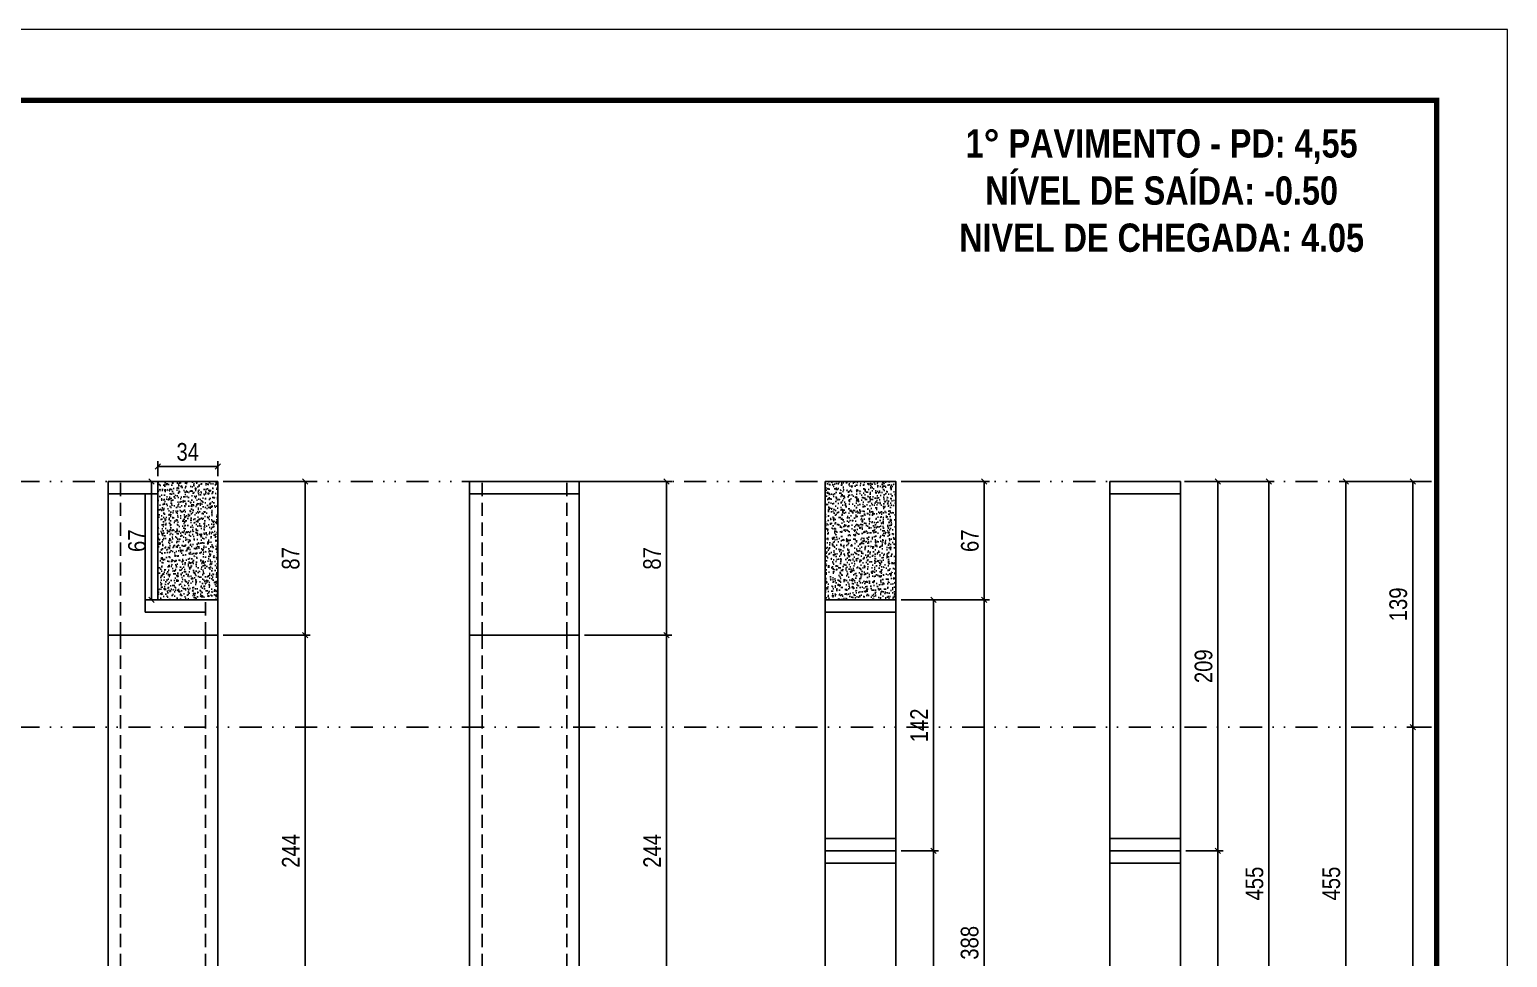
# Model space of a CAD drawing. Extents: x 14400 to 24104, y -21631 to 6985.
# Drawn here: x 15062 to 15898, y -6175 to -5650 of the extents above; entities that cross this region are included whole.
import ezdxf

# ---------------------------------------------------------------- set-up
doc = ezdxf.new("R2010")
doc.units = 0
for name, pattern in [('DASHED', [0.75, 0.5, -0.25]), ('DIVIDE2', [0.625, 0.25, -0.125, 0, -0.125, 0, -0.125]), ('HIDDEN', [0.375, 0.25, -0.125])]:
    doc.linetypes.add(name, pattern=pattern)
for name, color, linetype in [('COTA', 241, 'Continuous'), ('NOMENCLATURA', 7, 'Continuous'), ('Nível', 160, 'Continuous'), ('Painéis', 200, 'Continuous'), ('SARR_2.2x7', 40, 'Continuous')]:
    doc.layers.add(name, color=color, linetype=linetype)
doc.layers.add('Folhas', color=255, linetype='Continuous', lineweight=9)
doc.layers.add('SARRAFO DE PRESSAO', color=251, linetype='DASHED', lineweight=9)
doc.styles.add('COTA TECNICA', font='techl___.ttf', dxfattribs={"height": 10})
doc.styles.add('COTA TECNICA-50', font='techl___.ttf', dxfattribs={"height": 10})
doc.styles.add('ROMANC', font='techb___.ttf', dxfattribs={"height": 2.5})
doc.dimstyles.new('COTA PAINEL-50', dxfattribs={"dimtxt": 10, "dimasz": 3, "dimexe": 3, "dimexo": 3, "dimgap": 3, "dimtad": 1, "dimdec": 1, "dimzin": 12, "dimdsep": 46, "dimtxsty": 'COTA TECNICA-50', "dimblk1": 'OBLIQUE', "dimblk2": 'OBLIQUE', "dimsah": 1, "dimcen": 0.9, "dimclrd": 4, "dimclre": 4, "dimclrt": 240, "dimadec": 1, "dimazin": 3, "dimtfac": 1, "dimtdec": 1, "dimtmove": 0, "dimatfit": 3, "dimfxl": 1, "dimtolj": 1, "dimtzin": 12, "dimarcsym": 0})
doc.dimstyles.new('PAINEL', dxfattribs={"dimtxt": 10, "dimasz": 3, "dimexe": 3, "dimexo": 3, "dimgap": 3, "dimtad": 1, "dimdec": 1, "dimzin": 12, "dimdsep": 46, "dimtxsty": 'COTA TECNICA', "dimblk1": 'OBLIQUE', "dimblk2": 'OBLIQUE', "dimsah": 1, "dimcen": 0.9, "dimclrd": 4, "dimclre": 4, "dimclrt": 240, "dimadec": 1, "dimazin": 3, "dimtfac": 1, "dimtdec": 1, "dimtmove": 0, "dimatfit": 3, "dimfxl": 1, "dimtolj": 1, "dimtzin": 12, "dimarcsym": 0})

# ---------------------------------------------------------------- blocks, each defined once
blk = doc.blocks.new('9999999999')
at = {"layer": 'Folhas'}
blk.add_lwpolyline([(98138.98, 34190.21), (99623.98, 34190.21), (99623.98, 35240.21), (98138.98, 35240.21)], close=True, dxfattribs=at)
at = {"layer": 'Folhas', "color": 30, "const_width": 3}
blk.add_lwpolyline([(98213.98, 34230.21), (99583.98, 34230.21), (99583.98, 35200.21), (98213.98, 35200.21)], close=True, dxfattribs=at)
blk = doc.blocks.new('_Oblique')
at = {"color": 0, "linetype": 'ByBlock', "lineweight": -2}
blk.add_line((-0.5, -0.5), (0.5, 0.5), dxfattribs=at)
blk = doc.blocks.new('*D2190')
at = {"layer": 'COTA', "color": 4, "lineweight": -2, "transparency": 16777216}
for p, q in [((15855.47, -5905.32), (15803.95, -5905.32)), ((15806.95, -6360.32), (15806.95, -5905.32)), ((15855.47, -6360.32), (15803.95, -6360.32))]:
    blk.add_line(p, q, dxfattribs=at)
at = {"layer": 'Defpoints', "color": 0, "transparency": 16777216}
for p in [(15806.95, -5905.32), (15858.47, -5905.32), (15858.47, -6360.32)]:
    blk.add_point(p, dxfattribs=at)
at = {"layer": 'COTA', "color": 4, "lineweight": -2, "transparency": 16777216, "xscale": 3, "yscale": 3, "zscale": 3}
for p, rotation in [((15806.95, -5905.32), 90), ((15806.95, -6360.32), 270)]:
    blk.add_blockref('_Oblique', p, dxfattribs=dict(at, rotation=rotation))
at = {"layer": 'COTA', "color": 240, "transparency": 16777216, "insert": (15798.84, -6132.82), "char_height": 10, "attachment_point": 5, "rotation": 90, "style": 'COTA TECNICA'}
blk.add_mtext('\\A1;455', dxfattribs=at)
blk = doc.blocks.new('*D2191')
at = {"layer": 'COTA', "color": 4, "lineweight": -2, "transparency": 16777216}
for p, q in [((15855.47, -6044.32), (15841.97, -6044.32)), ((15844.97, -6360.32), (15844.97, -6044.32)), ((15855.47, -6360.32), (15841.97, -6360.32))]:
    blk.add_line(p, q, dxfattribs=at)
at = {"layer": 'Defpoints', "color": 0, "transparency": 16777216}
for p in [(15844.97, -6044.32), (15858.47, -6044.32), (15858.47, -6360.32)]:
    blk.add_point(p, dxfattribs=at)
at = {"layer": 'COTA', "color": 4, "lineweight": -2, "transparency": 16777216, "xscale": 3, "yscale": 3, "zscale": 3}
for p, rotation in [((15844.97, -6044.32), 90), ((15844.97, -6360.32), 270)]:
    blk.add_blockref('_Oblique', p, dxfattribs=dict(at, rotation=rotation))
at = {"layer": 'COTA', "color": 240, "transparency": 16777216, "insert": (15836.75, -6202.32), "char_height": 10, "attachment_point": 5, "rotation": 90, "style": 'COTA TECNICA'}
blk.add_mtext('\\A1;316', dxfattribs=at)
blk = doc.blocks.new('*D2192')
at = {"layer": 'COTA', "color": 4, "lineweight": -2, "transparency": 16777216}
for p, q in [((15855.47, -5905.32), (15841.97, -5905.32)), ((15844.97, -6044.32), (15844.97, -5905.32)), ((15855.47, -6044.32), (15841.97, -6044.32))]:
    blk.add_line(p, q, dxfattribs=at)
at = {"layer": 'Defpoints', "color": 0, "transparency": 16777216}
for p in [(15844.97, -5905.32), (15858.47, -5905.32), (15858.47, -6044.32)]:
    blk.add_point(p, dxfattribs=at)
at = {"layer": 'COTA', "color": 4, "lineweight": -2, "transparency": 16777216, "xscale": 3, "yscale": 3, "zscale": 3}
for p, rotation in [((15844.97, -5905.32), 90), ((15844.97, -6044.32), 270)]:
    blk.add_blockref('_Oblique', p, dxfattribs=dict(at, rotation=rotation))
at = {"layer": 'COTA', "color": 240, "transparency": 16777216, "insert": (15836.72, -5974.82), "char_height": 10, "attachment_point": 5, "rotation": 90, "style": 'COTA TECNICA'}
blk.add_mtext('\\A1;139', dxfattribs=at)
blk = doc.blocks.new('*D2215')
at = {"layer": 'COTA', "color": 4, "lineweight": -2, "transparency": 16777216}
for p, q in [((15376.2, -5992.32), (15425.56, -5992.32)), ((15422.56, -6236.32), (15422.56, -5992.32)), ((15376.2, -6236.32), (15425.56, -6236.32))]:
    blk.add_line(p, q, dxfattribs=at)
at = {"layer": 'Defpoints', "color": 0, "transparency": 16777216}
for p in [(15373.2, -5992.32), (15422.56, -5992.32), (15373.2, -6236.32)]:
    blk.add_point(p, dxfattribs=at)
at = {"layer": 'COTA', "color": 4, "lineweight": -2, "transparency": 16777216, "xscale": 3, "yscale": 3, "zscale": 3}
for p, rotation in [((15422.56, -5992.32), 90), ((15422.56, -6236.32), 270)]:
    blk.add_blockref('_Oblique', p, dxfattribs=dict(at, rotation=rotation))
at = {"layer": 'COTA', "color": 240, "transparency": 16777216, "insert": (15414.49, -6114.32), "char_height": 10, "attachment_point": 5, "rotation": 90, "style": 'COTA TECNICA-50'}
blk.add_mtext('\\A1;244', dxfattribs=at)
blk = doc.blocks.new('*D2217')
at = {"layer": 'COTA', "color": 4, "lineweight": -2, "transparency": 16777216}
for p, q in [((15376.2, -5905.32), (15425.56, -5905.32)), ((15422.56, -5992.32), (15422.56, -5905.32)), ((15376.2, -5992.32), (15425.56, -5992.32))]:
    blk.add_line(p, q, dxfattribs=at)
at = {"layer": 'Defpoints', "color": 0, "transparency": 16777216}
for p in [(15373.2, -5905.32), (15422.56, -5905.32), (15373.2, -5992.32)]:
    blk.add_point(p, dxfattribs=at)
at = {"layer": 'COTA', "color": 4, "lineweight": -2, "transparency": 16777216, "xscale": 3, "yscale": 3, "zscale": 3}
for p, rotation in [((15422.56, -5905.32), 90), ((15422.56, -5992.32), 270)]:
    blk.add_blockref('_Oblique', p, dxfattribs=dict(at, rotation=rotation))
at = {"layer": 'COTA', "color": 240, "transparency": 16777216, "insert": (15414.47, -5948.82), "char_height": 10, "attachment_point": 5, "rotation": 90, "style": 'COTA TECNICA'}
blk.add_mtext('\\A1;87', dxfattribs=at)
blk = doc.blocks.new('*D2220')
at = {"layer": 'COTA', "color": 4, "lineweight": -2, "transparency": 16777216}
for p, q in [((15555.41, -5972.32), (15605.4, -5972.32)), ((15602.4, -6360.32), (15602.4, -5972.32)), ((15555.41, -6360.32), (15605.4, -6360.32))]:
    blk.add_line(p, q, dxfattribs=at)
at = {"layer": 'Defpoints', "color": 0, "transparency": 16777216}
for p in [(15552.41, -5972.32), (15602.4, -5972.32), (15552.41, -6360.32)]:
    blk.add_point(p, dxfattribs=at)
at = {"layer": 'COTA', "color": 4, "lineweight": -2, "transparency": 16777216, "xscale": 3, "yscale": 3, "zscale": 3}
for p, rotation in [((15602.4, -5972.32), 90), ((15602.4, -6360.32), 270)]:
    blk.add_blockref('_Oblique', p, dxfattribs=dict(at, rotation=rotation))
at = {"layer": 'COTA', "color": 240, "transparency": 16777216, "insert": (15594.16, -6166.32), "char_height": 10, "attachment_point": 5, "rotation": 90, "style": 'COTA TECNICA-50'}
blk.add_mtext('\\A1;388', dxfattribs=at)
blk = doc.blocks.new('*D2221')
at = {"layer": 'COTA', "color": 4, "lineweight": -2, "transparency": 16777216}
for p, q in [((15555.41, -5905.32), (15605.4, -5905.32)), ((15602.4, -5972.32), (15602.4, -5905.32)), ((15555.41, -5972.32), (15605.4, -5972.32))]:
    blk.add_line(p, q, dxfattribs=at)
at = {"layer": 'Defpoints', "color": 0, "transparency": 16777216}
for p in [(15552.41, -5905.32), (15602.4, -5905.32), (15552.41, -5972.32)]:
    blk.add_point(p, dxfattribs=at)
at = {"layer": 'COTA', "color": 4, "lineweight": -2, "transparency": 16777216, "xscale": 3, "yscale": 3, "zscale": 3}
for p, rotation in [((15602.4, -5905.32), 90), ((15602.4, -5972.32), 270)]:
    blk.add_blockref('_Oblique', p, dxfattribs=dict(at, rotation=rotation))
at = {"layer": 'COTA', "color": 240, "transparency": 16777216, "insert": (15594.3, -5938.82), "char_height": 10, "attachment_point": 5, "rotation": 90, "style": 'COTA TECNICA'}
blk.add_mtext('\\A1;67', dxfattribs=at)
blk = doc.blocks.new('*D2222')
at = {"layer": 'COTA', "color": 4, "lineweight": -2, "transparency": 16777216}
for p, q in [((15555.41, -6114.32), (15576.6, -6114.32)), ((15573.6, -6358.32), (15573.6, -6114.32)), ((15555.41, -6358.32), (15576.6, -6358.32))]:
    blk.add_line(p, q, dxfattribs=at)
at = {"layer": 'Defpoints', "color": 0, "transparency": 16777216}
for p in [(15552.41, -6114.32), (15573.6, -6114.32), (15552.41, -6358.32)]:
    blk.add_point(p, dxfattribs=at)
at = {"layer": 'COTA', "color": 4, "lineweight": -2, "transparency": 16777216, "xscale": 3, "yscale": 3, "zscale": 3}
for p, rotation in [((15573.6, -6114.32), 90), ((15573.6, -6358.32), 270)]:
    blk.add_blockref('_Oblique', p, dxfattribs=dict(at, rotation=rotation))
at = {"layer": 'COTA', "color": 240, "transparency": 16777216, "insert": (15565.53, -6236.32), "char_height": 10, "attachment_point": 5, "rotation": 90, "style": 'COTA TECNICA'}
blk.add_mtext('\\A1;244', dxfattribs=at)
blk = doc.blocks.new('*D2223')
at = {"layer": 'COTA', "color": 4, "lineweight": -2, "transparency": 16777216}
for p, q in [((15555.41, -5972.32), (15576.6, -5972.32)), ((15573.6, -6114.32), (15573.6, -5972.32)), ((15555.41, -6114.32), (15576.6, -6114.32))]:
    blk.add_line(p, q, dxfattribs=at)
at = {"layer": 'Defpoints', "color": 0, "transparency": 16777216}
for p in [(15552.41, -5972.32), (15573.6, -5972.32), (15552.41, -6114.32)]:
    blk.add_point(p, dxfattribs=at)
at = {"layer": 'COTA', "color": 4, "lineweight": -2, "transparency": 16777216, "xscale": 3, "yscale": 3, "zscale": 3}
for p, rotation in [((15573.6, -5972.32), 90), ((15573.6, -6114.32), 270)]:
    blk.add_blockref('_Oblique', p, dxfattribs=dict(at, rotation=rotation))
at = {"layer": 'COTA', "color": 240, "transparency": 16777216, "insert": (15565.53, -6043.32), "char_height": 10, "attachment_point": 5, "rotation": 90, "style": 'COTA TECNICA'}
blk.add_mtext('\\A1;142', dxfattribs=at)
blk = doc.blocks.new('*D2226')
at = {"layer": 'COTA', "color": 4, "lineweight": -2, "transparency": 16777216}
for p, q in [((15716.47, -5905.32), (15766.46, -5905.32)), ((15763.46, -6360.32), (15763.46, -5905.32)), ((15716.47, -6360.32), (15766.46, -6360.32))]:
    blk.add_line(p, q, dxfattribs=at)
at = {"layer": 'Defpoints', "color": 0, "transparency": 16777216}
for p in [(15713.47, -5905.32), (15763.46, -5905.32), (15713.47, -6360.32)]:
    blk.add_point(p, dxfattribs=at)
at = {"layer": 'COTA', "color": 4, "lineweight": -2, "transparency": 16777216, "xscale": 3, "yscale": 3, "zscale": 3}
for p, rotation in [((15763.46, -5905.32), 90), ((15763.46, -6360.32), 270)]:
    blk.add_blockref('_Oblique', p, dxfattribs=dict(at, rotation=rotation))
at = {"layer": 'COTA', "color": 240, "transparency": 16777216, "insert": (15755.35, -6132.82), "char_height": 10, "attachment_point": 5, "rotation": 90, "style": 'COTA TECNICA-50'}
blk.add_mtext('\\A1;455', dxfattribs=at)
blk = doc.blocks.new('*D2227')
at = {"layer": 'COTA', "color": 4, "lineweight": -2, "transparency": 16777216}
for p, q in [((15716.47, -6114.32), (15737.66, -6114.32)), ((15734.66, -6358.32), (15734.66, -6114.32)), ((15716.47, -6358.32), (15737.66, -6358.32))]:
    blk.add_line(p, q, dxfattribs=at)
at = {"layer": 'Defpoints', "color": 0, "transparency": 16777216}
for p in [(15713.47, -6114.32), (15734.66, -6114.32), (15713.47, -6358.32)]:
    blk.add_point(p, dxfattribs=at)
at = {"layer": 'COTA', "color": 4, "lineweight": -2, "transparency": 16777216, "xscale": 3, "yscale": 3, "zscale": 3}
for p, rotation in [((15734.66, -6114.32), 90), ((15734.66, -6358.32), 270)]:
    blk.add_blockref('_Oblique', p, dxfattribs=dict(at, rotation=rotation))
at = {"layer": 'COTA', "color": 240, "transparency": 16777216, "insert": (15726.59, -6236.32), "char_height": 10, "attachment_point": 5, "rotation": 90, "style": 'COTA TECNICA'}
blk.add_mtext('\\A1;244', dxfattribs=at)
blk = doc.blocks.new('*D2228')
at = {"layer": 'COTA', "color": 4, "lineweight": -2, "transparency": 16777216}
for p, q in [((15716.47, -5905.32), (15737.66, -5905.32)), ((15734.66, -6114.32), (15734.66, -5905.32)), ((15716.47, -6114.32), (15737.66, -6114.32))]:
    blk.add_line(p, q, dxfattribs=at)
at = {"layer": 'Defpoints', "color": 0, "transparency": 16777216}
for p in [(15713.47, -5905.32), (15734.66, -5905.32), (15713.47, -6114.32)]:
    blk.add_point(p, dxfattribs=at)
at = {"layer": 'COTA', "color": 4, "lineweight": -2, "transparency": 16777216, "xscale": 3, "yscale": 3, "zscale": 3}
for p, rotation in [((15734.66, -5905.32), 90), ((15734.66, -6114.32), 270)]:
    blk.add_blockref('_Oblique', p, dxfattribs=dict(at, rotation=rotation))
at = {"layer": 'COTA', "color": 240, "transparency": 16777216, "insert": (15726.53, -6009.82), "char_height": 10, "attachment_point": 5, "rotation": 90, "style": 'COTA TECNICA'}
blk.add_mtext('\\A1;209', dxfattribs=at)
blk = doc.blocks.new('*D2236')
at = {"layer": 'COTA', "color": 4, "lineweight": -2, "transparency": 16777216}
for p, q in [((15171.67, -5992.32), (15221.04, -5992.32)), ((15218.04, -6236.32), (15218.04, -5992.32)), ((15109.67, -6236.32), (15221.04, -6236.32))]:
    blk.add_line(p, q, dxfattribs=at)
at = {"layer": 'Defpoints', "color": 0, "transparency": 16777216}
for p in [(15168.67, -5992.32), (15218.04, -5992.32), (15106.67, -6236.32)]:
    blk.add_point(p, dxfattribs=at)
at = {"layer": 'COTA', "color": 4, "lineweight": -2, "transparency": 16777216, "xscale": 3, "yscale": 3, "zscale": 3}
for p, rotation in [((15218.04, -5992.32), 90), ((15218.04, -6236.32), 270)]:
    blk.add_blockref('_Oblique', p, dxfattribs=dict(at, rotation=rotation))
at = {"layer": 'COTA', "color": 240, "transparency": 16777216, "insert": (15209.97, -6114.32), "char_height": 10, "attachment_point": 5, "rotation": 90, "style": 'COTA TECNICA-50'}
blk.add_mtext('\\A1;244', dxfattribs=at)
blk = doc.blocks.new('*D2233')
at = {"layer": 'COTA', "color": 4, "lineweight": -2, "transparency": 16777216}
for p, q in [((15134.67, -5902.32), (15134.67, -5893.82)), ((15168.67, -5902.32), (15168.67, -5893.82)), ((15134.67, -5896.82), (15168.67, -5896.82))]:
    blk.add_line(p, q, dxfattribs=at)
at = {"layer": 'Defpoints', "color": 0, "transparency": 16777216}
for p in [(15168.67, -5896.82), (15134.67, -5905.32), (15168.67, -5905.32)]:
    blk.add_point(p, dxfattribs=at)
at = {"layer": 'COTA', "color": 4, "lineweight": -2, "transparency": 16777216, "xscale": 3, "yscale": 3, "zscale": 3, "rotation": 180}
blk.add_blockref('_Oblique', (15134.67, -5896.82), dxfattribs=at)
at = {"layer": 'COTA', "color": 4, "lineweight": -2, "transparency": 16777216, "xscale": 3, "yscale": 3, "zscale": 3}
blk.add_blockref('_Oblique', (15168.67, -5896.82), dxfattribs=at)
at = {"layer": 'COTA', "color": 240, "transparency": 16777216, "insert": (15151.67, -5888.6), "char_height": 10, "attachment_point": 5, "style": 'COTA TECNICA'}
blk.add_mtext('\\A1;34', dxfattribs=at)
blk = doc.blocks.new('*D2237')
at = {"layer": 'COTA', "color": 4, "lineweight": -2, "transparency": 16777216}
for p, q in [((15171.67, -5905.32), (15221.04, -5905.32)), ((15218.04, -5992.32), (15218.04, -5905.32)), ((15171.67, -5992.32), (15221.04, -5992.32))]:
    blk.add_line(p, q, dxfattribs=at)
at = {"layer": 'Defpoints', "color": 0, "transparency": 16777216}
for p in [(15168.67, -5905.32), (15218.04, -5905.32), (15168.67, -5992.32)]:
    blk.add_point(p, dxfattribs=at)
at = {"layer": 'COTA', "color": 4, "lineweight": -2, "transparency": 16777216, "xscale": 3, "yscale": 3, "zscale": 3}
for p, rotation in [((15218.04, -5905.32), 90), ((15218.04, -5992.32), 270)]:
    blk.add_blockref('_Oblique', p, dxfattribs=dict(at, rotation=rotation))
at = {"layer": 'COTA', "color": 240, "transparency": 16777216, "insert": (15209.95, -5948.82), "char_height": 10, "attachment_point": 5, "rotation": 90, "style": 'COTA TECNICA'}
blk.add_mtext('\\A1;87', dxfattribs=at)
blk = doc.blocks.new('*D2238')
at = {"layer": 'COTA', "color": 4, "lineweight": -2, "transparency": 16777216}
for p, q in [((15131.67, -5905.32), (15128.1, -5905.32)), ((15131.1, -5972.32), (15131.1, -5905.32)), ((15131.67, -5972.32), (15128.1, -5972.32))]:
    blk.add_line(p, q, dxfattribs=at)
at = {"layer": 'Defpoints', "color": 0, "transparency": 16777216}
for p in [(15131.1, -5905.32), (15134.67, -5905.32), (15134.67, -5972.32)]:
    blk.add_point(p, dxfattribs=at)
at = {"layer": 'COTA', "color": 4, "lineweight": -2, "transparency": 16777216, "xscale": 3, "yscale": 3, "zscale": 3}
for p, rotation in [((15131.1, -5905.32), 90), ((15131.1, -5972.32), 270)]:
    blk.add_blockref('_Oblique', p, dxfattribs=dict(at, rotation=rotation))
at = {"layer": 'COTA', "color": 240, "transparency": 16777216, "insert": (15123, -5938.82), "char_height": 10, "attachment_point": 5, "rotation": 90, "style": 'COTA TECNICA'}
blk.add_mtext('\\A1;67', dxfattribs=at)

msp = doc.modelspace()

# ---------------------------------------------------------------- hatches: boundary and pattern name
at = {"layer": 'COTA'}
h = msp.add_hatch(dxfattribs=at)
h.set_pattern_fill('AR-CONC', color=256, scale=0.03)
h.set_pattern_definition([(50, (-3108.297, 0), (5.4655401, -0.4781726), [0.5715, -6.2865]), (355, (-3108.297, 0), (-1.0573026, 5.7317054), [0.4572, -5.0292175]), (100.451445, (-3107.8414, -0.04), (4.4082374, 5.2535326), [0.4857003, -5.3427073]), (46.1842, (-3108.297, 1.524), (8.1323712, -1.2612698), [0.85725, -9.42975]), (96.635558, (-3107.619, 1.419), (7.122124, 7.4227837), [0.7285507, -8.0140682]), (351.18415, (-3108.297, 1.524), (7.122124, 7.4227837), [0.685799, -7.543792]), (21, (-3107.535, 1.143), (4.5484317, -3.0679559), [0.5715, -6.2865]), (326, (-3107.535, 1.143), (1.8540609, 5.525639), [0.4572, -5.0292]), (71.451445, (-3107.156, 0.8873), (6.4024926, 2.457683), [0.4857003, -5.3426981]), (37.5, (-3108.2969, 0), (0.0926581, 2.53665117), [0, -4.96824, 0, -5.1054, 0, -5.04825]), (7.5, (-3108.297, 0), (2.00458988, 3.00541724), [0, -2.91084, 0, -4.85394, 0, -1.92405]), (327.5, (-3109.9962, 0), (4.06771786, -0.17186232), [0, -1.905, 0, -5.9436, 0, -7.8867]), (317.5, (-3110.758, 0), (4.44387544, 0.7627947), [0, -2.4765, 0, -3.94716, 0, -5.6007])])
h.paths.add_polyline_path([(15168.67, -5905.32), (15134.67, -5905.32), (15134.67, -5972.32), (15168.67, -5972.32)])
h = msp.add_hatch(dxfattribs=at)
h.set_pattern_fill('AR-CONC', color=256, scale=0.03)
h.set_pattern_definition([(50, (-3209.6436, -10198.176), (5.4655401, -0.4781726), [0.5715, -6.2865]), (355, (-3209.6436, -10198.176), (-1.0573026, 5.7317054), [0.4572, -5.0292175]), (100.451445, (-3209.188, -10198.216), (4.4082374, 5.2535326), [0.4857003, -5.3427073]), (46.1842, (-3209.6436, -10196.652), (8.1323712, -1.2612698), [0.85725, -9.42975]), (96.635558, (-3208.966, -10196.757), (7.122124, 7.4227837), [0.7285507, -8.0140682]), (351.18415, (-3209.6436, -10196.652), (7.122124, 7.4227837), [0.685799, -7.543792]), (21, (-3208.8816, -10197.033), (4.5484317, -3.0679559), [0.5715, -6.2865]), (326, (-3208.8816, -10197.033), (1.8540609, 5.525639), [0.4572, -5.0292]), (71.451445, (-3208.5025, -10197.2886), (6.4024926, 2.457683), [0.4857003, -5.3426981]), (37.5, (-3209.6436, -10198.176), (0.0926581, 2.53665117), [0, -4.96824, 0, -5.1054, 0, -5.04825]), (7.5, (-3209.6436, -10198.176), (2.00458988, 3.00541724), [0, -2.91084, 0, -4.85394, 0, -1.92405]), (327.5, (-3211.3428, -10198.176), (4.06771786, -0.17186232), [0, -1.905, 0, -5.9436, 0, -7.8867]), (317.5, (-3212.1048, -10198.176), (4.44387544, 0.7627947), [0, -2.4765, 0, -3.94716, 0, -5.6007])])
h.paths.add_polyline_path([(15552.41, -5905.32), (15512.41, -5905.32), (15512.41, -5972.32), (15552.41, -5972.32)])

# ---------------------------------------------------------------- linework, layer by layer
for p, q in [((15168.67, -5905.32), (15134.67, -5905.32)), ((15168.67, -5972.32), (15168.67, -5905.32)), ((15134.67, -5972.32), (15127.67, -5972.32)), ((15127.67, -5972.32), (15127.67, -5979.32))]:
    msp.add_line(p, q, dxfattribs=at)
msp.add_lwpolyline([(15512.41, -5972.32), (15552.41, -5972.32), (15552.41, -5905.32), (15512.41, -5905.32)], close=True, dxfattribs=at)
at = {"layer": 'Nível', "color": 4, "linetype": 'DIVIDE2', "ltscale": 50}
for p, q in [((14866.52, -5905.32), (15858.47, -5905.32)), ((14866.52, -6044.32), (15858.47, -6044.32))]:
    msp.add_line(p, q, dxfattribs=at)
at = {"layer": 'Painéis'}
for p, q in [((15106.67, -6358.32), (15106.67, -5905.32)), ((15106.67, -5905.32), (15134.67, -5905.32)), ((15134.67, -5905.32), (15134.67, -5972.32)), ((15311.2, -5905.32), (15311.2, -6358.32)), ((15373.2, -5905.32), (15311.2, -5905.32)), ((15373.2, -6358.32), (15373.2, -5905.32)), ((15673.47, -5905.32), (15673.47, -6358.32)), ((15673.47, -5905.32), (15713.47, -5905.32)), ((15713.47, -5905.32), (15713.47, -6358.32)), ((15134.67, -5972.32), (15168.67, -5972.32)), ((15168.67, -5972.32), (15168.67, -6358.32)), ((15512.41, -5972.32), (15512.41, -6358.32)), ((15512.41, -5972.32), (15552.41, -5972.32)), ((15552.41, -5972.32), (15552.41, -6358.32)), ((15168.67, -5992.32), (15106.67, -5992.32)), ((15373.2, -5992.32), (15311.2, -5992.32)), ((15512.41, -6114.32), (15552.41, -6114.32)), ((15673.47, -6114.32), (15713.47, -6114.32))]:
    msp.add_line(p, q, dxfattribs=at)
at = {"layer": 'SARR_2.2x7'}
for p, q in [((15106.67, -5912.32), (15134.67, -5912.32)), ((15127.67, -5912.32), (15127.67, -5972.32)), ((15373.2, -5912.32), (15311.2, -5912.32)), ((15673.47, -5912.32), (15713.47, -5912.32)), ((15127.67, -5979.32), (15161.67, -5979.32)), ((15512.41, -5979.32), (15552.41, -5979.32)), ((15512.41, -6107.32), (15552.41, -6107.32)), ((15673.47, -6107.32), (15713.47, -6107.32)), ((15512.41, -6121.32), (15552.41, -6121.32)), ((15673.47, -6121.32), (15713.47, -6121.32))]:
    msp.add_line(p, q, dxfattribs=at)
at = {"layer": 'SARR_2.2x7', "linetype": 'HIDDEN', "ltscale": 30}
for p, q in [((15113.67, -5992.32), (15113.67, -5905.32)), ((15318.2, -5992.32), (15318.2, -5905.32)), ((15366.2, -5992.32), (15366.2, -5905.32)), ((15161.67, -5992.32), (15161.67, -5972.32)), ((15113.67, -6236.32), (15113.67, -5992.32)), ((15161.67, -6236.32), (15161.67, -5992.32)), ((15318.2, -6236.32), (15318.2, -5992.32)), ((15366.2, -6236.32), (15366.2, -5992.32))]:
    msp.add_line(p, q, dxfattribs=at)

# ---------------------------------------------------------------- block references
at = {"layer": 'SARRAFO DE PRESSAO', "color": 6, "linetype": 'ByBlock'}
msp.add_blockref('9999999999', (-83725.51, -40889.8), dxfattribs=at)

# ---------------------------------------------------------------- texts
at = {"layer": 'NOMENCLATURA', "color": 2, "insert": (15702.79, -5706.01), "char_height": 16, "attachment_point": 2, "style": 'ROMANC'}
msp.add_mtext_dynamic_manual_height_columns('1° PAVIMENTO - PD: 4,55\\PNÍVEL DE SAÍDA: -0.50\\PNIVEL DE CHEGADA: 4.05', width=432.3511, gutter_width=1, heights=[0], dxfattribs=at)

# ---------------------------------------------------------------- dimensions: what is measured, and where the dimension line sits
at = {"layer": 'COTA'}
for base, p1, p2, angle, dimstyle, picture, middle in [((15168.67, -5896.82), (15134.67, -5905.32), (15168.67, -5905.32), 180, 'PAINEL', '*D2233', (15151.67, -5888.6)), ((15131.1, -5905.32), (15134.67, -5972.32), (15134.67, -5905.32), 90, 'PAINEL', '*D2238', (15123, -5938.82)), ((15218.04, -5905.32), (15168.67, -5992.32), (15168.67, -5905.32), 90, 'PAINEL', '*D2237', (15209.95, -5948.82)), ((15422.56, -5905.32), (15373.2, -5992.32), (15373.2, -5905.32), 90, 'PAINEL', '*D2217', (15414.47, -5948.82)), ((15602.4, -5905.32), (15552.41, -5972.32), (15552.41, -5905.32), 90, 'PAINEL', '*D2221', (15594.3, -5938.82)), ((15763.46, -5905.32), (15713.47, -6360.32), (15713.47, -5905.32), 90, 'COTA PAINEL-50', '*D2226', (15755.35, -6132.82)), ((15734.66, -5905.32), (15713.47, -6114.32), (15713.47, -5905.32), 90, 'PAINEL', '*D2228', (15726.53, -6009.82)), ((15806.95, -5905.32), (15858.47, -6360.32), (15858.47, -5905.32), 90, 'PAINEL', '*D2190', (15798.84, -6132.82)), ((15602.4, -5972.32), (15552.41, -6360.32), (15552.41, -5972.32), 90, 'COTA PAINEL-50', '*D2220', (15594.16, -6166.32)), ((15573.6, -5972.32), (15552.41, -6114.32), (15552.41, -5972.32), 90, 'PAINEL', '*D2223', (15565.53, -6043.32)), ((15218.04, -5992.32), (15106.67, -6236.32), (15168.67, -5992.32), 90, 'COTA PAINEL-50', '*D2236', (15209.97, -6114.32)), ((15422.56, -5992.32), (15373.2, -6236.32), (15373.2, -5992.32), 90, 'COTA PAINEL-50', '*D2215', (15414.49, -6114.32)), ((15844.97, -6044.32), (15858.47, -6360.32), (15858.47, -6044.32), 90, 'PAINEL', '*D2191', (15836.75, -6202.32)), ((15573.6, -6114.32), (15552.41, -6358.32), (15552.41, -6114.32), 90, 'PAINEL', '*D2222', (15565.53, -6236.32)), ((15734.66, -6114.32), (15713.47, -6358.32), (15713.47, -6114.32), 90, 'PAINEL', '*D2227', (15726.59, -6236.32))]:
    dim = msp.add_linear_dim(base=base, p1=p1, p2=p2, angle=angle, dimstyle=dimstyle, dxfattribs=at)
    dim.commit()
    dim.dimension.update_dxf_attribs({"geometry": picture, "text_midpoint": middle})
dim = msp.add_linear_dim(base=(15844.97, -5905.32), p1=(15858.47, -6044.32), p2=(15858.47, -5905.32), angle=90, dimstyle='PAINEL', override={"dimtmove": 1}, dxfattribs=at)
dim.commit()
dim.dimension.update_dxf_attribs({"geometry": '*D2192', "text_midpoint": (15836.72, -5974.82)})

doc.saveas('drawing.dxf')
